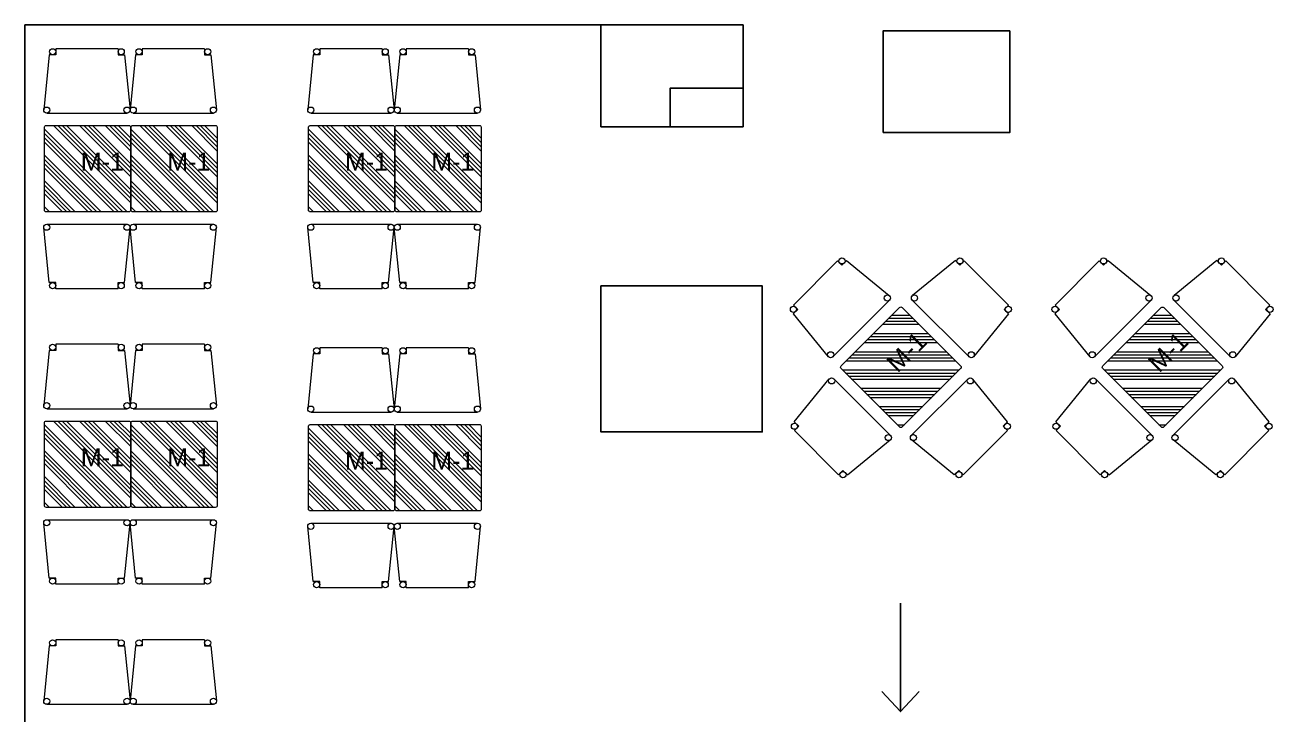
# Model space of a CAD drawing. Header units: centimetres. Extents: x 129282 to 136766, y 26190 to 28185.
# Drawn here: x 132624 to 133274, y 27826 to 28185 of the extents above; entities that cross this region are included whole.
import ezdxf

# ---------------------------------------------------------------- set-up
doc = ezdxf.new("R2010")
doc.units = ezdxf.units.CM
doc.header["$LTSCALE"] = 10
doc.header["$MEASUREMENT"] = 0
doc.layers.add('ARK_AHŞAP', color=45, linetype='Continuous', lineweight=15)
doc.layers.add('ARK_METAL', color=252, linetype='Continuous', lineweight=15)
doc.layers.add('LP-DIMENSION_INT_100', color=51, linetype='Continuous')
doc.layers.add('SD-YAZI', color=233, linetype='Continuous')
doc.styles.get("Standard").update_dxf_attribs({"font": 'arial.ttf'})

# ---------------------------------------------------------------- blocks, each defined once
blk = doc.blocks.new('kj')
at = {"layer": 'LP-DIMENSION_INT_100', "color": 2}
for p, q in [((130452.37, 28129.2), (130452.37, 28182.2)), ((130275.37, 28132.2), (130275.37, 28152.2)), ((130239.37, 28132.2), (130275.37, 28132.2))]:
    blk.add_line(p, q, dxfattribs=at)
for points in [[(130239.37, 28185.2), (129939.37, 28185.2), (129939.37, 26190.2), (130177.37, 26190.2)], [(130313.37, 28185.2), (130239.37, 28185.2), (130239.37, 28132.2), (130275.37, 28132.2), (130275.37, 28152.2), (130313.37, 28152.2), (130313.37, 28185.2)]]:
    blk.add_lwpolyline(points, dxfattribs=at)
for points in [[(130452.37, 28182.2), (130386.37, 28182.2), (130386.37, 28129.2), (130452.37, 28129.2)], [(130239.37, 28049.2), (130323.37, 28049.2), (130323.37, 27973.2), (130239.37, 27973.2)]]:
    blk.add_lwpolyline(points, close=True, dxfattribs=at)

msp = doc.modelspace()

# ---------------------------------------------------------------- hatches: boundary and pattern name
at = {"layer": 'ARK_METAL'}
h = msp.add_hatch(dxfattribs=at)
h.set_pattern_fill('ANSI34', color=256, scale=0.5, angle=450)
h.set_pattern_definition([(135, (100223.181, -189825.369), (-6.7351921, -6.7351921), []), (135, (100223.181, -189823.124), (-6.7351921, -6.7351921), []), (135, (100223.181, -189820.879), (-6.7351921, -6.7351921), []), (135, (100223.181, -189818.633), (-6.7351921, -6.7351921), [])])
h.paths.add_polyline_path([(132679.28, 28131.82, 0.414214), (132678.28, 28132.82), (132635.28, 28132.82, 0.414214), (132634.28, 28131.82), (132634.28, 28088.82, 0.414214), (132635.28, 28087.82), (132678.28, 28087.82, 0.414214), (132679.28, 28088.82)])
h = msp.add_hatch(dxfattribs=at)
h.set_pattern_fill('ANSI34', color=256, scale=0.5, angle=450)
h.set_pattern_definition([(135, (100268.181, -189825.369), (-6.7351921, -6.7351921), []), (135, (100268.181, -189823.124), (-6.7351921, -6.7351921), []), (135, (100268.181, -189820.879), (-6.7351921, -6.7351921), []), (135, (100268.181, -189818.633), (-6.7351921, -6.7351921), [])])
h.paths.add_polyline_path([(132724.28, 28131.82, 0.414214), (132723.28, 28132.82), (132680.28, 28132.82, 0.414214), (132679.28, 28131.82), (132679.28, 28088.82, 0.414214), (132680.28, 28087.82), (132723.28, 28087.82, 0.414214), (132724.28, 28088.82)])
h = msp.add_hatch(dxfattribs=at)
h.set_pattern_fill('ANSI34', color=256, scale=0.5, angle=450)
h.set_pattern_definition([(135, (100360.705, -189825.369), (-6.7351921, -6.7351921), []), (135, (100360.705, -189823.124), (-6.7351921, -6.7351921), []), (135, (100360.705, -189820.879), (-6.7351921, -6.7351921), []), (135, (100360.705, -189818.633), (-6.7351921, -6.7351921), [])])
h.paths.add_polyline_path([(132816.8, 28131.82, 0.414214), (132815.8, 28132.82), (132772.8, 28132.82, 0.414214), (132771.8, 28131.82), (132771.8, 28088.82, 0.414214), (132772.8, 28087.82), (132815.8, 28087.82, 0.414214), (132816.8, 28088.82)])
h = msp.add_hatch(dxfattribs=at)
h.set_pattern_fill('ANSI34', color=256, scale=0.5, angle=450)
h.set_pattern_definition([(135, (100405.705, -189825.369), (-6.7351921, -6.7351921), []), (135, (100405.705, -189823.124), (-6.7351921, -6.7351921), []), (135, (100405.705, -189820.879), (-6.7351921, -6.7351921), []), (135, (100405.705, -189818.633), (-6.7351921, -6.7351921), [])])
h.paths.add_polyline_path([(132861.8, 28131.82, 0.414214), (132860.8, 28132.82), (132817.8, 28132.82, 0.414214), (132816.8, 28131.82), (132816.8, 28088.82, 0.414214), (132817.8, 28087.82), (132860.8, 28087.82, 0.414214), (132861.8, 28088.82)])
h = msp.add_hatch(dxfattribs=at)
h.set_pattern_fill('ANSI34', color=256, scale=0.5, angle=495)
h.set_pattern_definition([(180, (264250.1385, -149030.968), (-5e-12, -9.525), []), (180, (264248.551, -149029.381), (-5e-12, -9.525), []), (180, (264246.9635, -149027.793), (-5e-12, -9.525), []), (180, (264245.376, -149026.206), (-5e-12, -9.525), [])])
h.paths.add_polyline_path([(133081.06, 28037.96, 0.414214), (133079.64, 28037.96), (133049.24, 28007.56, 0.414214), (133049.24, 28006.14), (133079.64, 27975.74, 0.414214), (133081.06, 27975.74), (133111.46, 28006.14, 0.414214), (133111.46, 28007.56)])
h = msp.add_hatch(dxfattribs=at)
h.set_pattern_fill('ANSI34', color=256, scale=0.5, angle=495)
h.set_pattern_definition([(180, (264386.37, -149030.968), (-5e-12, -9.525), []), (180, (264384.783, -149029.381), (-5e-12, -9.525), []), (180, (264383.195, -149027.793), (-5e-12, -9.525), []), (180, (264381.608, -149026.206), (-5e-12, -9.525), [])])
h.paths.add_polyline_path([(133217.29, 28037.96, 0.414214), (133215.88, 28037.96), (133185.47, 28007.56, 0.414214), (133185.47, 28006.14), (133215.88, 27975.74, 0.414214), (133217.29, 27975.74), (133247.7, 28006.14, 0.414214), (133247.7, 28007.56)])
h = msp.add_hatch(dxfattribs=at)
h.set_pattern_fill('ANSI34', color=256, scale=0.5, angle=450)
h.set_pattern_definition([(135, (100223.181, -189979.347), (-6.7351921, -6.7351921), []), (135, (100223.181, -189977.102), (-6.7351921, -6.7351921), []), (135, (100223.181, -189974.857), (-6.7351921, -6.7351921), []), (135, (100223.181, -189972.612), (-6.7351921, -6.7351921), [])])
h.paths.add_polyline_path([(132679.28, 27977.84, 0.414214), (132678.28, 27978.84), (132635.28, 27978.84, 0.414214), (132634.28, 27977.84), (132634.28, 27934.84, 0.414214), (132635.28, 27933.84), (132678.28, 27933.84, 0.414214), (132679.28, 27934.84)])
h = msp.add_hatch(dxfattribs=at)
h.set_pattern_fill('ANSI34', color=256, scale=0.5, angle=450)
h.set_pattern_definition([(135, (100268.181, -189979.347), (-6.7351921, -6.7351921), []), (135, (100268.181, -189977.102), (-6.7351921, -6.7351921), []), (135, (100268.181, -189974.857), (-6.7351921, -6.7351921), []), (135, (100268.181, -189972.612), (-6.7351921, -6.7351921), [])])
h.paths.add_polyline_path([(132724.28, 27977.84, 0.414214), (132723.28, 27978.84), (132680.28, 27978.84, 0.414214), (132679.28, 27977.84), (132679.28, 27934.84, 0.414214), (132680.28, 27933.84), (132723.28, 27933.84, 0.414214), (132724.28, 27934.84)])
h = msp.add_hatch(dxfattribs=at)
h.set_pattern_fill('ANSI34', color=256, scale=0.5, angle=450)
h.set_pattern_definition([(135, (100360.705, -189981.159), (-6.7351921, -6.7351921), []), (135, (100360.705, -189978.914), (-6.7351921, -6.7351921), []), (135, (100360.705, -189976.669), (-6.7351921, -6.7351921), []), (135, (100360.705, -189974.424), (-6.7351921, -6.7351921), [])])
h.paths.add_polyline_path([(132816.8, 27976.03, 0.414214), (132815.8, 27977.03), (132772.8, 27977.03, 0.414214), (132771.8, 27976.03), (132771.8, 27933.03, 0.414214), (132772.8, 27932.03), (132815.8, 27932.03, 0.414214), (132816.8, 27933.03)])
h = msp.add_hatch(dxfattribs=at)
h.set_pattern_fill('ANSI34', color=256, scale=0.5, angle=450)
h.set_pattern_definition([(135, (100405.705, -189981.159), (-6.7351921, -6.7351921), []), (135, (100405.705, -189978.914), (-6.7351921, -6.7351921), []), (135, (100405.705, -189976.669), (-6.7351921, -6.7351921), []), (135, (100405.705, -189974.424), (-6.7351921, -6.7351921), [])])
h.paths.add_polyline_path([(132861.8, 27976.03, 0.414214), (132860.8, 27977.03), (132817.8, 27977.03, 0.414214), (132816.8, 27976.03), (132816.8, 27933.03, 0.414214), (132817.8, 27932.03), (132860.8, 27932.03, 0.414214), (132861.8, 27933.03)])

# ---------------------------------------------------------------- linework, layer by layer
at = {"layer": 'ARK_AHŞAP'}
for centre in [(132638.54, 28171.23), (132674.26, 28171.23), (132683.54, 28171.23), (132719.26, 28171.23), (132776.06, 28171.23), (132811.78, 28171.23), (132821.06, 28171.23), (132856.78, 28171.23), (132635.5, 28140.83), (132677.3, 28140.83), (132680.5, 28140.83), (132722.3, 28140.83), (132773.02, 28140.83), (132814.82, 28140.83), (132818.02, 28140.83), (132859.82, 28140.83), (132635.5, 28079.8), (132677.3, 28079.8), (132680.5, 28079.8), (132722.3, 28079.8), (132773.02, 28079.8), (132814.82, 28079.8), (132818.02, 28079.8), (132859.82, 28079.8), (133049.64, 28062.28), (133111.06, 28062.28), (133185.87, 28062.28), (133247.3, 28062.28), (132638.54, 28049.4), (132674.26, 28049.4), (132683.54, 28049.4), (132719.26, 28049.4), (132776.06, 28049.4), (132811.78, 28049.4), (132821.06, 28049.4), (132856.78, 28049.4), (133073.29, 28042.94), (133087.42, 28042.94), (133209.52, 28042.94), (133223.65, 28042.94), (133024.38, 28037.03), (133136.32, 28037.03), (133160.61, 28037.03), (133272.55, 28037.03), (132638.54, 28017.25), (132674.26, 28017.25), (132683.54, 28017.25), (132719.26, 28017.25), (132776.06, 28015.44), (132811.78, 28015.44), (132821.06, 28015.44), (132856.78, 28015.44), (133043.73, 28013.38), (133116.97, 28013.38), (133179.96, 28013.38), (133253.21, 28013.38), (133044.26, 27999.78), (133116.44, 27999.78), (133180.49, 27999.78), (133252.67, 27999.78), (132635.5, 27986.85), (132677.3, 27986.85), (132680.5, 27986.85), (132722.3, 27986.85), (132773.02, 27985.04), (132814.82, 27985.04), (132818.02, 27985.04), (132859.82, 27985.04), (133024.92, 27976.14), (133135.79, 27976.14), (133161.15, 27976.14), (133272.02, 27976.14), (133073.82, 27970.23), (133086.88, 27970.23), (133210.05, 27970.23), (133223.11, 27970.23), (133050.17, 27950.88), (133110.53, 27950.88), (133186.41, 27950.88), (133246.76, 27950.88), (132635.5, 27925.82), (132677.3, 27925.82), (132680.5, 27925.82), (132722.3, 27925.82), (132773.02, 27924.01), (132814.82, 27924.01), (132818.02, 27924.01), (132859.82, 27924.01), (132638.54, 27895.42), (132674.26, 27895.42), (132683.54, 27895.42), (132719.26, 27895.42), (132776.06, 27893.61), (132811.78, 27893.61), (132821.06, 27893.61), (132856.78, 27893.61), (132638.54, 27863.28), (132674.26, 27863.28), (132683.54, 27863.28), (132719.26, 27863.28), (132635.5, 27832.88), (132677.3, 27832.88), (132680.5, 27832.88), (132722.3, 27832.88)]:
    msp.add_circle(centre, 1.6, dxfattribs=at)
at = {"layer": 'ARK_METAL'}
for p, q in [((132653.9, 28172.83), (132640.14, 28172.83)), ((132672.66, 28172.83), (132640.14, 28172.83)), ((132640.14, 28172.83), (132640.14, 28169.63)), ((132672.66, 28172.83), (132672.66, 28169.63)), ((132698.9, 28172.83), (132685.14, 28172.83)), ((132717.66, 28172.83), (132685.14, 28172.83)), ((132685.14, 28172.83), (132685.14, 28169.63)), ((132717.66, 28172.83), (132717.66, 28169.63)), ((132791.42, 28172.83), (132777.66, 28172.83)), ((132810.18, 28172.83), (132777.66, 28172.83)), ((132777.66, 28172.83), (132777.66, 28169.63)), ((132810.18, 28172.83), (132810.18, 28169.63)), ((132836.42, 28172.83), (132822.66, 28172.83)), ((132855.18, 28172.83), (132822.66, 28172.83)), ((132822.66, 28172.83), (132822.66, 28169.63)), ((132855.18, 28172.83), (132855.18, 28169.63)), ((132636.78, 28169.63), (132633.91, 28140.99)), ((132640.14, 28169.63), (132636.78, 28169.63)), ((132672.66, 28169.63), (132676.02, 28169.63)), ((132676.02, 28169.63), (132678.89, 28140.99)), ((132681.78, 28169.63), (132678.91, 28140.99)), ((132685.14, 28169.63), (132681.78, 28169.63)), ((132717.66, 28169.63), (132721.02, 28169.63)), ((132721.02, 28169.63), (132723.89, 28140.99)), ((132774.3, 28169.63), (132771.43, 28140.99)), ((132777.66, 28169.63), (132774.3, 28169.63)), ((132810.18, 28169.63), (132813.54, 28169.63)), ((132813.54, 28169.63), (132816.41, 28140.99)), ((132819.3, 28169.63), (132816.43, 28140.99)), ((132822.66, 28169.63), (132819.3, 28169.63)), ((132855.18, 28169.63), (132858.54, 28169.63)), ((132858.54, 28169.63), (132861.41, 28140.99)), ((132635.5, 28139.23), (132677.3, 28139.23)), ((132680.5, 28139.23), (132722.3, 28139.23)), ((132773.02, 28139.23), (132814.82, 28139.23)), ((132818.02, 28139.23), (132859.82, 28139.23)), ((132635.5, 28081.4), (132677.3, 28081.4)), ((132680.5, 28081.4), (132722.3, 28081.4)), ((132773.02, 28081.4), (132814.82, 28081.4)), ((132818.02, 28081.4), (132859.82, 28081.4)), ((132636.78, 28051), (132633.91, 28079.64)), ((132676.02, 28051), (132678.89, 28079.64)), ((132681.78, 28051), (132678.91, 28079.64)), ((132721.02, 28051), (132723.89, 28079.64)), ((132774.3, 28051), (132771.43, 28079.64)), ((132813.54, 28051), (132816.41, 28079.64)), ((132819.3, 28051), (132816.43, 28079.64)), ((132858.54, 28051), (132861.41, 28079.64)), ((133047.38, 28062.28), (133024.38, 28039.29)), ((133047.38, 28062.28), (133049.64, 28060.02)), ((133049.64, 28060.02), (133052.02, 28062.4)), ((133052.02, 28062.4), (133074.3, 28044.18)), ((133108.69, 28062.4), (133086.4, 28044.18)), ((133111.06, 28060.02), (133108.69, 28062.4)), ((133113.33, 28062.28), (133111.06, 28060.02)), ((133113.33, 28062.28), (133136.32, 28039.29)), ((133183.61, 28062.28), (133160.61, 28039.29)), ((133183.61, 28062.28), (133185.87, 28060.02)), ((133185.87, 28060.02), (133188.25, 28062.4)), ((133188.25, 28062.4), (133210.53, 28044.18)), ((133244.92, 28062.4), (133222.64, 28044.18)), ((133247.3, 28060.02), (133244.92, 28062.4)), ((133249.56, 28062.28), (133247.3, 28060.02)), ((133249.56, 28062.28), (133272.55, 28039.29)), ((132640.14, 28051), (132636.78, 28051)), ((132640.14, 28047.8), (132640.14, 28051)), ((132672.66, 28051), (132676.02, 28051)), ((132672.66, 28047.8), (132672.66, 28051)), ((132685.14, 28051), (132681.78, 28051)), ((132685.14, 28047.8), (132685.14, 28051)), ((132717.66, 28051), (132721.02, 28051)), ((132717.66, 28047.8), (132717.66, 28051)), ((132777.66, 28051), (132774.3, 28051)), ((132777.66, 28047.8), (132777.66, 28051)), ((132810.18, 28051), (132813.54, 28051)), ((132810.18, 28047.8), (132810.18, 28051)), ((132822.66, 28051), (132819.3, 28051)), ((132822.66, 28047.8), (132822.66, 28051)), ((132855.18, 28051), (132858.54, 28051)), ((132855.18, 28047.8), (132855.18, 28051)), ((133034.11, 28049.02), (133024.38, 28039.29)), ((133126.59, 28049.02), (133136.32, 28039.29)), ((133170.34, 28049.02), (133160.61, 28039.29)), ((133262.82, 28049.02), (133272.55, 28039.29)), ((132653.9, 28047.8), (132640.14, 28047.8)), ((132672.66, 28047.8), (132640.14, 28047.8)), ((132698.9, 28047.8), (132685.14, 28047.8)), ((132717.66, 28047.8), (132685.14, 28047.8)), ((132791.42, 28047.8), (132777.66, 28047.8)), ((132810.18, 28047.8), (132777.66, 28047.8)), ((132836.42, 28047.8), (132822.66, 28047.8)), ((132855.18, 28047.8), (132822.66, 28047.8)), ((133044.86, 28012.25), (133074.42, 28041.81)), ((133115.84, 28012.25), (133086.29, 28041.81)), ((133181.09, 28012.25), (133210.65, 28041.81)), ((133252.08, 28012.25), (133222.52, 28041.81)), ((133026.65, 28037.03), (133024.27, 28034.65)), ((133024.38, 28039.29), (133026.65, 28037.03)), ((133136.32, 28039.29), (133134.06, 28037.03)), ((133134.06, 28037.03), (133136.43, 28034.65)), ((133162.88, 28037.03), (133160.5, 28034.65)), ((133160.61, 28039.29), (133162.88, 28037.03)), ((133272.55, 28039.29), (133270.29, 28037.03)), ((133270.29, 28037.03), (133272.67, 28034.65)), ((133024.27, 28034.65), (133042.49, 28012.37)), ((133136.43, 28034.65), (133118.21, 28012.37)), ((133160.5, 28034.65), (133178.72, 28012.37)), ((133272.67, 28034.65), (133254.45, 28012.37)), ((132636.78, 28015.65), (132633.91, 27987.01)), ((132640.14, 28015.65), (132636.78, 28015.65)), ((132653.9, 28018.85), (132640.14, 28018.85)), ((132672.66, 28018.85), (132640.14, 28018.85)), ((132640.14, 28018.85), (132640.14, 28015.65)), ((132672.66, 28018.85), (132672.66, 28015.65)), ((132672.66, 28015.65), (132676.02, 28015.65)), ((132676.02, 28015.65), (132678.89, 27987.01)), ((132681.78, 28015.65), (132678.91, 27987.01)), ((132685.14, 28015.65), (132681.78, 28015.65)), ((132698.9, 28018.85), (132685.14, 28018.85)), ((132717.66, 28018.85), (132685.14, 28018.85)), ((132685.14, 28018.85), (132685.14, 28015.65)), ((132717.66, 28018.85), (132717.66, 28015.65)), ((132717.66, 28015.65), (132721.02, 28015.65)), ((132721.02, 28015.65), (132723.89, 27987.01)), ((132791.42, 28017.04), (132777.66, 28017.04)), ((132810.18, 28017.04), (132777.66, 28017.04)), ((132777.66, 28017.04), (132777.66, 28013.84)), ((132810.18, 28017.04), (132810.18, 28013.84)), ((132836.42, 28017.04), (132822.66, 28017.04)), ((132855.18, 28017.04), (132822.66, 28017.04)), ((132822.66, 28017.04), (132822.66, 28013.84)), ((132855.18, 28017.04), (132855.18, 28013.84)), ((132774.3, 28013.84), (132771.43, 27985.2)), ((132777.66, 28013.84), (132774.3, 28013.84)), ((132810.18, 28013.84), (132813.54, 28013.84)), ((132813.54, 28013.84), (132816.41, 27985.2)), ((132819.3, 28013.84), (132816.43, 27985.2)), ((132822.66, 28013.84), (132819.3, 28013.84)), ((132855.18, 28013.84), (132858.54, 28013.84)), ((132858.54, 28013.84), (132861.41, 27985.2)), ((133024.8, 27978.51), (133043.02, 28000.8)), ((133074.95, 27971.36), (133045.39, 28000.91)), ((133085.75, 27971.36), (133115.31, 28000.91)), ((133135.9, 27978.51), (133117.68, 28000.8)), ((133161.03, 27978.51), (133179.26, 28000.8)), ((133211.18, 27971.36), (133181.63, 28000.91)), ((133221.98, 27971.36), (133251.54, 28000.91)), ((133272.13, 27978.51), (133253.91, 28000.8)), ((132635.5, 27985.25), (132677.3, 27985.25)), ((132680.5, 27985.25), (132722.3, 27985.25)), ((132773.02, 27983.44), (132814.82, 27983.44)), ((132818.02, 27983.44), (132859.82, 27983.44)), ((133027.18, 27976.14), (133024.8, 27978.51)), ((133133.52, 27976.14), (133135.9, 27978.51)), ((133163.41, 27976.14), (133161.03, 27978.51)), ((133269.75, 27976.14), (133272.13, 27978.51)), ((133024.92, 27973.87), (133027.18, 27976.14)), ((133024.92, 27973.87), (133047.91, 27950.88)), ((133135.79, 27973.87), (133112.79, 27950.88)), ((133135.79, 27973.87), (133133.52, 27976.14)), ((133161.15, 27973.87), (133163.41, 27976.14)), ((133161.15, 27973.87), (133184.14, 27950.88)), ((133272.02, 27973.87), (133249.02, 27950.88)), ((133272.02, 27973.87), (133269.75, 27976.14)), ((133052.55, 27950.77), (133074.83, 27968.99)), ((133108.15, 27950.77), (133085.87, 27968.99)), ((133188.78, 27950.77), (133211.06, 27968.99)), ((133244.38, 27950.77), (133222.1, 27968.99)), ((133038.18, 27960.61), (133047.91, 27950.88)), ((133122.52, 27960.61), (133112.79, 27950.88)), ((133174.41, 27960.61), (133184.14, 27950.88)), ((133258.75, 27960.61), (133249.02, 27950.88)), ((133047.91, 27950.88), (133050.17, 27953.14)), ((133050.17, 27953.14), (133052.55, 27950.77)), ((133110.53, 27953.14), (133108.15, 27950.77)), ((133112.79, 27950.88), (133110.53, 27953.14)), ((133184.14, 27950.88), (133186.41, 27953.14)), ((133186.41, 27953.14), (133188.78, 27950.77)), ((133246.76, 27953.14), (133244.38, 27950.77)), ((133249.02, 27950.88), (133246.76, 27953.14)), ((132636.78, 27897.02), (132633.91, 27925.66)), ((132635.5, 27927.42), (132677.3, 27927.42)), ((132676.02, 27897.02), (132678.89, 27925.66)), ((132681.78, 27897.02), (132678.91, 27925.66)), ((132680.5, 27927.42), (132722.3, 27927.42)), ((132721.02, 27897.02), (132723.89, 27925.66)), ((132773.02, 27925.61), (132814.82, 27925.61)), ((132818.02, 27925.61), (132859.82, 27925.61)), ((132774.3, 27895.21), (132771.43, 27923.85)), ((132813.54, 27895.21), (132816.41, 27923.85)), ((132819.3, 27895.21), (132816.43, 27923.85)), ((132858.54, 27895.21), (132861.41, 27923.85)), ((132640.14, 27897.02), (132636.78, 27897.02)), ((132640.14, 27893.82), (132640.14, 27897.02)), ((132653.9, 27893.82), (132640.14, 27893.82)), ((132672.66, 27893.82), (132640.14, 27893.82)), ((132672.66, 27897.02), (132676.02, 27897.02)), ((132672.66, 27893.82), (132672.66, 27897.02)), ((132685.14, 27897.02), (132681.78, 27897.02)), ((132685.14, 27893.82), (132685.14, 27897.02)), ((132698.9, 27893.82), (132685.14, 27893.82)), ((132717.66, 27893.82), (132685.14, 27893.82)), ((132717.66, 27897.02), (132721.02, 27897.02)), ((132717.66, 27893.82), (132717.66, 27897.02)), ((132777.66, 27895.21), (132774.3, 27895.21)), ((132777.66, 27892.01), (132777.66, 27895.21)), ((132791.42, 27892.01), (132777.66, 27892.01)), ((132810.18, 27892.01), (132777.66, 27892.01)), ((132810.18, 27895.21), (132813.54, 27895.21)), ((132810.18, 27892.01), (132810.18, 27895.21)), ((132822.66, 27895.21), (132819.3, 27895.21)), ((132822.66, 27892.01), (132822.66, 27895.21)), ((132836.42, 27892.01), (132822.66, 27892.01)), ((132855.18, 27892.01), (132822.66, 27892.01)), ((132855.18, 27895.21), (132858.54, 27895.21)), ((132855.18, 27892.01), (132855.18, 27895.21)), ((132636.78, 27861.68), (132633.91, 27833.04)), ((132640.14, 27861.68), (132636.78, 27861.68)), ((132653.9, 27864.88), (132640.14, 27864.88)), ((132672.66, 27864.88), (132640.14, 27864.88)), ((132640.14, 27864.88), (132640.14, 27861.68)), ((132672.66, 27864.88), (132672.66, 27861.68)), ((132672.66, 27861.68), (132676.02, 27861.68)), ((132676.02, 27861.68), (132678.89, 27833.04)), ((132681.78, 27861.68), (132678.91, 27833.04)), ((132685.14, 27861.68), (132681.78, 27861.68)), ((132698.9, 27864.88), (132685.14, 27864.88)), ((132717.66, 27864.88), (132685.14, 27864.88)), ((132685.14, 27864.88), (132685.14, 27861.68)), ((132717.66, 27864.88), (132717.66, 27861.68)), ((132717.66, 27861.68), (132721.02, 27861.68)), ((132721.02, 27861.68), (132723.89, 27833.04)), ((132635.5, 27831.28), (132677.3, 27831.28)), ((132680.5, 27831.28), (132722.3, 27831.28))]:
    msp.add_line(p, q, dxfattribs=at)
for points in [[(132678.28, 28087.82), (132635.28, 28087.82, -0.414214), (132634.28, 28088.82), (132634.28, 28131.82, -0.414214), (132635.28, 28132.82), (132678.28, 28132.82, -0.414214), (132679.28, 28131.82), (132679.28, 28088.82, -0.414214)], [(132723.28, 28087.82), (132680.28, 28087.82, -0.414214), (132679.28, 28088.82), (132679.28, 28131.82, -0.414214), (132680.28, 28132.82), (132723.28, 28132.82, -0.414214), (132724.28, 28131.82), (132724.28, 28088.82, -0.414214)], [(132815.8, 28087.82), (132772.8, 28087.82, -0.414214), (132771.8, 28088.82), (132771.8, 28131.82, -0.414214), (132772.8, 28132.82), (132815.8, 28132.82, -0.414214), (132816.8, 28131.82), (132816.8, 28088.82, -0.414214)], [(132860.8, 28087.82), (132817.8, 28087.82, -0.414214), (132816.8, 28088.82), (132816.8, 28131.82, -0.414214), (132817.8, 28132.82), (132860.8, 28132.82, -0.414214), (132861.8, 28131.82), (132861.8, 28088.82, -0.414214)], [(133111.46, 28006.14), (133081.06, 27975.74, -0.414214), (133079.64, 27975.74), (133049.24, 28006.14, -0.414214), (133049.24, 28007.56), (133079.64, 28037.96, -0.414214), (133081.06, 28037.96), (133111.46, 28007.56, -0.414214)], [(133247.7, 28006.14), (133217.29, 27975.74, -0.414214), (133215.88, 27975.74), (133185.47, 28006.14, -0.414214), (133185.47, 28007.56), (133215.88, 28037.96, -0.414214), (133217.29, 28037.96), (133247.7, 28007.56, -0.414214)], [(132678.28, 27933.84), (132635.28, 27933.84, -0.414214), (132634.28, 27934.84), (132634.28, 27977.84, -0.414214), (132635.28, 27978.84), (132678.28, 27978.84, -0.414214), (132679.28, 27977.84), (132679.28, 27934.84, -0.414214)], [(132723.28, 27933.84), (132680.28, 27933.84, -0.414214), (132679.28, 27934.84), (132679.28, 27977.84, -0.414214), (132680.28, 27978.84), (132723.28, 27978.84, -0.414214), (132724.28, 27977.84), (132724.28, 27934.84, -0.414214)], [(132815.8, 27932.03), (132772.8, 27932.03, -0.414214), (132771.8, 27933.03), (132771.8, 27976.03, -0.414214), (132772.8, 27977.03), (132815.8, 27977.03, -0.414214), (132816.8, 27976.03), (132816.8, 27933.03, -0.414214)], [(132860.8, 27932.03), (132817.8, 27932.03, -0.414214), (132816.8, 27933.03), (132816.8, 27976.03, -0.414214), (132817.8, 27977.03), (132860.8, 27977.03, -0.414214), (132861.8, 27976.03), (132861.8, 27933.03, -0.414214)]]:
    msp.add_lwpolyline(points, format="xyb", close=True, dxfattribs=at)
at = {"layer": 'LP-DIMENSION_INT_100', "color": 2}
msp.add_line((133080.16, 27883.93), (133080.16, 27827.5), dxfattribs=at)
msp.add_lwpolyline([(132998.14, 28152.2), (132960.14, 28152.2), (132960.14, 28132.2), (132998.14, 28132.2)], close=True, dxfattribs=at)
msp.add_lwpolyline([(133089.83, 27837.9), (133080.16, 27827.5), (133070.49, 27837.9)], dxfattribs=at)

# ---------------------------------------------------------------- block references
msp.add_blockref('kj', (2684.77, 0), dxfattribs=at)

# ---------------------------------------------------------------- texts
at = {"layer": 'SD-YAZI', "color": 2, "char_height": 9.36, "attachment_point": 7}
for insert in [(132653.2, 28109.25), (132698.2, 28109.25), (132790.73, 28109.25), (132835.73, 28109.25), (132653.2, 27955.27), (132698.2, 27955.27), (132790.73, 27953.46), (132835.73, 27953.46)]:
    msp.add_mtext_dynamic_manual_height_columns('M-1', width=1669.2448, gutter_width=60, heights=[0], dxfattribs=dict(at, insert=insert))
at = {"layer": 'SD-YAZI', "color": 2, "char_height": 9.36, "attachment_point": 7, "rotation": 45}
for insert in [(133078.58, 28003.57), (133214.82, 28003.57)]:
    msp.add_mtext_dynamic_manual_height_columns('M-1', width=1669.2448, gutter_width=60, heights=[0], dxfattribs=dict(at, insert=insert))

doc.saveas('drawing.dxf')
